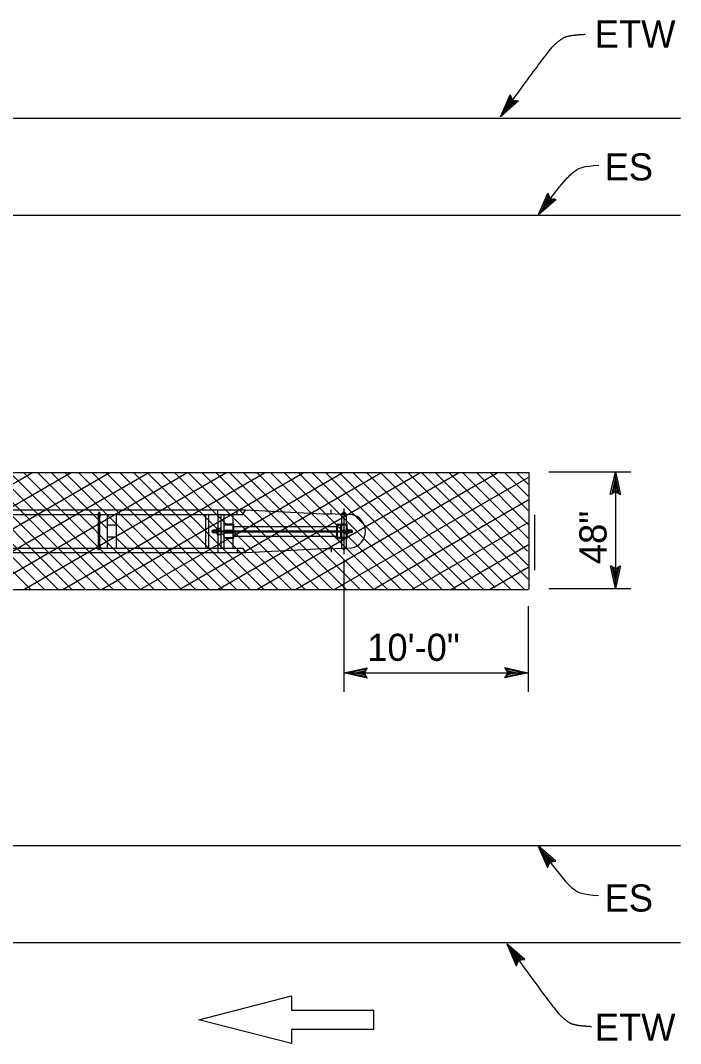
# Model space of a CAD drawing. Extents: x -893 to 867, y -474 to 712.
# Drawn here: x 183.9 to 354, y 198.9 to 462.6 of the extents above; entities that cross this region are included whole.
import ezdxf

# ---------------------------------------------------------------- set-up
doc = ezdxf.new("R2010")
doc.units = 0
for name, color, linetype in [('11 Undefined', 7, 'Continuous'), ('60 Nongeo Data', 7, 'Continuous'), ('pp_PRESENTATION', 7, 'Continuous'), ('rd_ES', 7, 'Continuous'), ('rd_ETW', 7, 'Continuous'), ('tcd_MISC', 7, 'Continuous'), ('tcd_RAILING', 7, 'Continuous'), ('tcd_RAILING-anno', 7, 'Continuous')]:
    doc.layers.add(name, color=color, linetype=linetype)

# ---------------------------------------------------------------- blocks, each defined once
blk = doc.blocks.new('AHT')
at = {"layer": '60 Nongeo Data'}
blk.add_lwpolyline([(-5.9055, 1.3189), (0, 0), (-5.9059, -1.3094), (-5.6957, -0.9602), (-1.3693, -0.0035), (-5.6968, 0.9693), (-5.4886, 0.6205), (-2.7193, 0.002), (-5.4858, -0.6114), (-5.2756, -0.2622), (-4.0791, 0.0031), (-5.2799, 0.2713), (-5.1181, 0), (-5.9059, -1.3094), (-5.1181, 0)], close=True, dxfattribs=at)

msp = doc.modelspace()

# ---------------------------------------------------------------- linework, layer by layer
at = {"layer": '11 Undefined'}
for p, q in [((134.76, 315.95), (186.76, 345.97)), ((144.76, 315.95), (196.76, 345.97)), ((156.5, 345.97), (186.52, 315.95)), ((160.03, 345.97), (190.06, 315.95)), ((164.76, 315.95), (216.76, 345.97)), ((167.11, 345.97), (197.13, 315.95)), ((170.64, 345.97), (200.66, 315.95)), ((174.18, 345.97), (204.2, 315.95)), ((174.76, 315.95), (226.76, 345.97)), ((177.71, 345.97), (207.74, 315.95)), ((178.89, 329.88), (206.76, 345.97)), ((181.25, 345.97), (211.27, 315.95)), ((184.78, 345.97), (214.81, 315.95)), ((188.32, 345.97), (218.34, 315.95)), ((191.85, 345.97), (206.2, 331.63)), ((194.76, 315.95), (246.76, 345.97)), ((195.39, 345.97), (225.41, 315.95)), ((198.93, 345.97), (228.95, 315.95)), ((202.46, 345.97), (232.48, 315.95)), ((204.76, 315.95), (256.76, 345.97)), ((206, 345.97), (236.02, 315.95)), ((208.56, 329.69), (236.76, 345.97)), ((209.53, 345.97), (239.56, 315.95)), ((213.07, 345.97), (243.09, 315.95)), ((216.6, 345.97), (246.63, 315.95)), ((220.14, 345.97), (236.28, 329.83)), ((223.67, 345.97), (237.11, 332.54)), ((224.76, 315.95), (276.76, 345.97)), ((227.21, 345.97), (257.23, 315.95)), ((230.74, 345.97), (260.77, 315.95)), ((234.28, 345.97), (264.3, 315.95)), ((234.76, 315.95), (286.76, 345.97)), ((237.82, 345.97), (267.84, 315.95)), ((238.58, 329.7), (266.76, 345.97)), ((241.35, 345.97), (271.38, 315.95)), ((244.76, 315.95), (296.76, 345.97)), ((244.89, 345.97), (274.91, 315.95)), ((248.42, 345.97), (278.45, 315.95)), ((251.96, 345.97), (281.98, 315.95)), ((254.76, 315.95), (306.76, 345.97)), ((255.49, 345.97), (285.52, 315.95)), ((259.03, 345.97), (289.05, 315.95)), ((262.56, 345.97), (292.59, 315.95)), ((266.1, 345.97), (296.12, 315.95)), ((269.64, 345.97), (299.66, 315.95)), ((273.17, 345.97), (303.19, 315.95)), ((276.71, 345.97), (306.21, 316.47)), ((280.24, 345.97), (310.27, 315.95)), ((283.78, 345.97), (313.8, 315.95)), ((287.31, 345.97), (314.7, 318.59)), ((290.85, 345.97), (314.7, 322.12)), ((294.38, 345.97), (314.51, 325.84)), ((297.92, 345.97), (314.7, 329.19)), ((301.46, 345.97), (314.7, 332.73)), ((304.99, 345.97), (314.7, 336.27)), ((308.72, 345.97), (314.7, 339.99)), ((311.82, 345.97), (314.7, 343.09)), ((264.76, 315.95), (314.7, 344.78)), ((274.76, 315.95), (314.7, 339.01)), ((284.76, 315.95), (314.7, 333.24)), ((178.89, 330.66), (193.59, 315.95)), ((238.58, 331.07), (253.7, 315.95)), ((184.76, 315.95), (208.03, 329.39)), ((208.56, 329.27), (221.88, 315.95)), ((214.76, 315.95), (237.87, 329.29)), ((236.82, 329.29), (250.16, 315.95)), ((294.76, 315.95), (314.69, 327.46)), ((304.76, 315.95), (314.7, 321.69))]:
    msp.add_line(p, q, dxfattribs=at)
at = {"layer": 'pp_PRESENTATION'}
for p, q in [((229.82, 205.01), (253.73, 211.15)), ((253.73, 211.15), (253.73, 207.51)), ((253.73, 207.51), (274.83, 207.51)), ((274.83, 207.51), (274.83, 205.01)), ((253.72, 198.87), (229.82, 205.01)), ((274.83, 205.01), (274.83, 202.51)), ((274.83, 202.51), (253.72, 202.51)), ((253.72, 202.51), (253.72, 198.87))]:
    msp.add_line(p, q, dxfattribs=at)
at = {"layer": 'rd_ES'}
for p, q in [((-203.35, 412.42), (353.99, 412.42)), ((-203.41, 249.91), (353.99, 249.91))]:
    msp.add_line(p, q, dxfattribs=at)
at = {"layer": 'rd_ETW'}
for p, q in [((-203.35, 437.42), (353.99, 437.42)), ((-203.41, 224.91), (353.99, 224.91))]:
    msp.add_line(p, q, dxfattribs=at)
at = {"layer": 'tcd_MISC'}
for p, q in [((314.94, 345.97), (25.97, 345.97)), ((314.94, 315.95), (314.94, 345.97)), ((85.8, 315.95), (314.7, 315.95))]:
    msp.add_line(p, q, dxfattribs=at)
at = {"layer": 'tcd_RAILING'}
for p, q in [((85.76, 336.47), (239.75, 336.47)), ((85.8, 335.29), (239.75, 335.29)), ((203.72, 335.16), (203.72, 335.29)), ((203.72, 335.16), (204.16, 335.16)), ((203.86, 335.65), (203.86, 335.29)), ((204.45, 335.65), (203.86, 335.65)), ((203.86, 334.81), (203.86, 335.16)), ((204.31, 335.78), (204, 335.78)), ((204, 335.78), (204, 335.29)), ((204.31, 335.78), (204, 335.78)), ((204, 335.78), (204, 335.29)), ((204, 326.63), (204, 335.16)), ((204, 326.63), (204, 335.16)), ((204.16, 335.16), (204.6, 335.16)), ((204.16, 335.16), (204.6, 335.16)), ((204.31, 335.78), (204.31, 335.29)), ((204.31, 335.78), (204.31, 335.29)), ((204.31, 326.63), (204.31, 335.16)), ((204.31, 326.63), (204.31, 335.16)), ((204.45, 335.29), (204.45, 335.65)), ((204.45, 335.29), (204.45, 335.65)), ((204.45, 335.16), (204.45, 334.81)), ((204.45, 335.16), (204.45, 334.81)), ((204.6, 335.16), (204.6, 335.29)), ((204.6, 335.16), (204.6, 335.29)), ((206.2, 335.29), (206.2, 326.63)), ((208.56, 335.29), (208.56, 326.63)), ((231.6, 335.29), (231.6, 326.63)), ((232.37, 335.29), (232.37, 326.63)), ((234.69, 335.16), (234.69, 335.29)), ((234.69, 335.16), (234.69, 335.29)), ((234.71, 335.29), (234.71, 336.47)), ((234.75, 335.29), (234.75, 331.75)), ((235.53, 335.29), (235.53, 326.63)), ((236.28, 335.29), (236.28, 326.63)), ((238.58, 335.29), (238.58, 326.63)), ((239.75, 336.47), (241.93, 336.47)), ((239.75, 335.29), (239.75, 336.47)), ((239.75, 335.29), (241.09, 335.29)), ((241.09, 335.29), (241.93, 336.47)), ((241.93, 336.47), (263.5, 335.36)), ((262.79, 335.51), (269.19, 335.24)), ((263.93, 335.26), (263.93, 335.39)), ((263.93, 335.26), (263.93, 335.39)), ((263.95, 335.39), (263.95, 336.57)), ((267.82, 335.48), (266.64, 335.48)), ((266.64, 335.48), (266.64, 335.29)), ((266.64, 335.29), (267.82, 335.29)), ((266.64, 335.29), (266.64, 332.78)), ((266.98, 335.84), (266.98, 335.48)), ((266.98, 335.84), (267.44, 335.84)), ((267.1, 335.97), (267.32, 335.97)), ((267.1, 335.97), (267.1, 335.49)), ((267.32, 335.97), (267.32, 335.49)), ((267.44, 335.84), (267.44, 335.48)), ((267.82, 335.48), (267.82, 335.29)), ((267.82, 335.29), (267.82, 332.78)), ((316.36, 335.17), (316.36, 330.95)), ((204.45, 334.81), (203.86, 334.81)), ((208.56, 332.54), (206.2, 332.54)), ((208.56, 332.54), (206.2, 332.54)), ((238.58, 332.54), (236.28, 332.54)), ((238.77, 332.79), (236.84, 332.79)), ((236.84, 332.54), (236.84, 332.79)), ((238.77, 332.79), (238.77, 329.04)), ((265.3, 332.78), (265.3, 329.05)), ((265.3, 332.78), (266.64, 332.78)), ((266.45, 332.53), (265.49, 332.53)), ((265.49, 332.53), (265.49, 329.3)), ((266.45, 329.05), (266.45, 332.78)), ((268.04, 332.78), (266.64, 332.78)), ((267.82, 332.53), (266.64, 332.53)), ((266.64, 332.53), (266.64, 329.3)), ((267.82, 332.53), (267.82, 329.3)), ((268.04, 329.05), (268.04, 332.78)), ((233.28, 330.71), (233.28, 331.12)), ((233.28, 331.12), (233.92, 331.12)), ((233.28, 330.71), (233.92, 330.71)), ((233.45, 330.52), (233.45, 331.31)), ((233.45, 331.31), (233.92, 331.31)), ((233.92, 330.52), (233.45, 330.52)), ((233.75, 331.12), (234.39, 331.12)), ((233.75, 330.71), (234.39, 330.71)), ((233.92, 331.31), (234.39, 331.31)), ((233.92, 330.52), (233.92, 331.31)), ((234.39, 330.52), (233.92, 330.52)), ((234.39, 330.33), (234.39, 331.51)), ((234.39, 331.51), (234.59, 331.51)), ((234.39, 330.33), (234.59, 330.33)), ((234.6, 331.75), (234.6, 330.08)), ((234.6, 331.75), (235.53, 331.75)), ((234.6, 330.08), (235.53, 330.08)), ((234.75, 331.6), (234.75, 330.23)), ((234.75, 331.6), (235.53, 331.6)), ((235.53, 331.06), (234.75, 331.06)), ((235.53, 330.77), (234.75, 330.77)), ((234.75, 330.23), (235.53, 330.23)), ((234.75, 330.08), (234.75, 326.63)), ((235.04, 331.06), (235.11, 330.77)), ((235.44, 331.06), (235.5, 330.77)), ((235.53, 331.06), (236.32, 331.06)), ((235.53, 330.77), (236.32, 330.77)), ((235.83, 331.06), (235.9, 330.77)), ((236.22, 331.06), (236.29, 330.77)), ((236.28, 331.26), (238.58, 331.26)), ((236.28, 331.16), (238.58, 331.16)), ((236.28, 330.67), (238.58, 330.67)), ((236.28, 330.57), (238.58, 330.57)), ((236.32, 331.06), (238.68, 331.06)), ((236.32, 330.77), (238.68, 330.77)), ((236.62, 331.06), (236.68, 330.77)), ((237.01, 331.06), (237.08, 330.77)), ((237.4, 331.06), (237.47, 330.77)), ((237.8, 331.06), (237.87, 330.77)), ((238.19, 331.06), (238.26, 330.77)), ((238.58, 331.06), (238.65, 330.77)), ((238.68, 331.06), (267.82, 331.06)), ((238.68, 330.77), (267.82, 330.77)), ((238.77, 332.14), (265.3, 332.14)), ((238.98, 331.06), (239.05, 330.77)), ((239.37, 331.06), (239.44, 330.77)), ((239.77, 331.06), (239.83, 330.77)), ((240.16, 331.06), (240.23, 330.77)), ((240.55, 331.06), (240.62, 330.77)), ((240.95, 331.06), (241.02, 330.77)), ((241.34, 331.06), (241.41, 330.77)), ((241.74, 331.06), (241.8, 330.77)), ((242.13, 331.06), (242.2, 330.77)), ((242.52, 331.06), (242.59, 330.77)), ((242.92, 331.06), (242.98, 330.77)), ((243.31, 331.06), (243.38, 330.77)), ((243.7, 331.06), (243.77, 330.77)), ((244.1, 331.06), (244.17, 330.77)), ((244.49, 331.06), (244.56, 330.77)), ((244.89, 331.06), (244.95, 330.77)), ((245.28, 331.06), (245.35, 330.77)), ((245.67, 331.06), (245.74, 330.77)), ((246.07, 331.06), (246.13, 330.77)), ((246.46, 331.06), (246.53, 330.77)), ((246.85, 331.06), (246.92, 330.77)), ((247.25, 331.06), (247.32, 330.77)), ((247.64, 331.06), (247.71, 330.77)), ((248.04, 331.06), (248.1, 330.77)), ((248.43, 331.06), (248.5, 330.77)), ((248.82, 331.06), (248.89, 330.77)), ((249.22, 331.06), (249.28, 330.77)), ((249.61, 331.06), (249.68, 330.77)), ((250, 331.06), (250.07, 330.77)), ((250.4, 331.06), (250.47, 330.77)), ((250.79, 331.06), (250.86, 330.77)), ((251.18, 331.06), (251.25, 330.77)), ((251.58, 331.06), (251.65, 330.77)), ((251.97, 331.06), (252.04, 330.77)), ((252.37, 331.06), (252.43, 330.77)), ((252.76, 331.06), (252.83, 330.77)), ((253.15, 331.06), (253.22, 330.77)), ((253.55, 331.06), (253.61, 330.77)), ((253.94, 331.06), (254.01, 330.77)), ((254.33, 331.06), (254.4, 330.77)), ((254.73, 331.06), (254.8, 330.77)), ((255.12, 331.06), (255.19, 330.77)), ((255.52, 331.06), (255.58, 330.77)), ((255.91, 331.06), (255.98, 330.77)), ((256.3, 331.06), (256.37, 330.77)), ((256.7, 331.06), (256.76, 330.77)), ((257.09, 331.06), (257.16, 330.77)), ((257.48, 331.06), (257.55, 330.77)), ((257.88, 331.06), (257.95, 330.77)), ((258.27, 331.06), (258.34, 330.77)), ((258.67, 331.06), (258.73, 330.77)), ((259.06, 331.06), (259.13, 330.77)), ((259.45, 331.06), (259.52, 330.77)), ((259.85, 331.06), (259.91, 330.77)), ((260.24, 331.06), (260.31, 330.77)), ((260.63, 331.06), (260.7, 330.77)), ((261.03, 331.06), (261.1, 330.77)), ((261.42, 331.06), (261.49, 330.77)), ((261.82, 331.06), (261.88, 330.77)), ((262.21, 331.06), (262.28, 330.77)), ((262.6, 331.06), (262.67, 330.77)), ((263, 331.06), (263.06, 330.77)), ((263.39, 331.06), (263.46, 330.77)), ((263.8, 331.06), (263.87, 330.77)), ((264.19, 331.06), (264.26, 330.77)), ((264.59, 331.06), (264.65, 330.77)), ((264.97, 331.06), (265.03, 330.77)), ((265.36, 331.06), (265.43, 330.77)), ((265.75, 331.06), (265.82, 330.77)), ((266.15, 331.06), (266.21, 330.77)), ((266.54, 331.06), (266.61, 330.77)), ((266.64, 331.19), (266.9, 331.19)), ((266.64, 331.09), (266.9, 331.09)), ((266.64, 330.74), (266.9, 330.74)), ((266.64, 330.63), (266.9, 330.63)), ((266.93, 331.06), (267, 330.77)), ((267.05, 331.19), (267.25, 331.19)), ((267.05, 331.09), (267.25, 331.09)), ((267.05, 330.74), (267.25, 330.74)), ((267.05, 330.63), (267.25, 330.63)), ((267.33, 331.06), (267.39, 330.77)), ((267.47, 331.19), (267.57, 331.19)), ((267.47, 331.09), (267.57, 331.09)), ((267.47, 330.74), (267.57, 330.74)), ((267.47, 330.63), (267.57, 330.63)), ((267.71, 331.19), (267.82, 331.19)), ((267.71, 331.09), (267.82, 331.09)), ((267.71, 330.74), (267.82, 330.74)), ((267.71, 330.63), (267.82, 330.63)), ((267.72, 331.06), (267.79, 330.77)), ((268.24, 331.51), (268.04, 331.51)), ((268.24, 330.32), (268.04, 330.32)), ((268.24, 331.51), (268.24, 330.32)), ((268.24, 331.31), (268.7, 331.31)), ((269.34, 331.12), (268.24, 331.12)), ((269.34, 330.71), (268.24, 330.71)), ((268.7, 330.52), (268.24, 330.52)), ((268.7, 331.31), (268.7, 330.52)), ((268.7, 331.31), (269.17, 331.31)), ((269.17, 330.52), (268.7, 330.52)), ((269.17, 331.31), (269.17, 330.52)), ((269.34, 331.12), (269.34, 330.71)), ((316.36, 330.95), (316.36, 320.91)), ((203.86, 327.12), (203.86, 326.77)), ((204.45, 327.12), (203.86, 327.12)), ((204.45, 326.77), (204.45, 327.12)), ((204.45, 326.77), (204.45, 327.12)), ((208.56, 329.39), (206.2, 329.39)), ((208.56, 329.39), (206.2, 329.39)), ((238.58, 329.29), (236.28, 329.29)), ((236.84, 329.04), (236.84, 329.29)), ((238.77, 329.04), (236.84, 329.04)), ((238.77, 329.69), (265.3, 329.69)), ((265.3, 329.05), (266.64, 329.05)), ((266.45, 329.3), (265.49, 329.3)), ((267.82, 329.3), (266.64, 329.3)), ((267.82, 329.05), (266.64, 329.05)), ((266.64, 329.05), (266.64, 326.63)), ((267.82, 329.05), (268.04, 329.05)), ((267.82, 329.05), (267.82, 326.63)), ((85.8, 326.63), (239.75, 326.63)), ((85.8, 325.45), (239.75, 325.45)), ((203.72, 326.77), (204.16, 326.77)), ((203.72, 326.77), (203.72, 326.64)), ((203.86, 326.28), (203.86, 326.63)), ((204.45, 326.28), (203.86, 326.28)), ((204, 326.15), (204, 326.63)), ((204, 326.15), (204, 326.63)), ((204.31, 326.15), (204, 326.15)), ((204.31, 326.15), (204, 326.15)), ((204.16, 326.77), (204.6, 326.77)), ((204.16, 326.77), (204.6, 326.77)), ((204.31, 326.15), (204.31, 326.63)), ((204.31, 326.15), (204.31, 326.63)), ((204.45, 326.63), (204.45, 326.28)), ((204.45, 326.63), (204.45, 326.28)), ((204.6, 326.77), (204.6, 326.64)), ((204.6, 326.77), (204.6, 326.64)), ((234.69, 326.77), (234.69, 326.64)), ((234.69, 326.77), (234.69, 326.64)), ((234.71, 326.63), (234.71, 325.45)), ((239.75, 326.63), (241.09, 326.63)), ((239.75, 326.63), (239.75, 325.45)), ((239.75, 325.45), (241.93, 325.45)), ((241.09, 326.63), (241.93, 325.45)), ((241.93, 325.45), (263.5, 326.57)), ((262.79, 326.42), (269.19, 326.69)), ((263.93, 326.86), (263.93, 326.73)), ((263.93, 326.86), (263.93, 326.73)), ((263.95, 326.73), (263.95, 325.55)), ((266.64, 326.63), (267.82, 326.63)), ((266.64, 326.46), (266.64, 326.63)), ((267.21, 326.46), (266.64, 326.46)), ((267.82, 326.46), (267.21, 326.46)), ((267.82, 326.46), (267.82, 326.63))]:
    msp.add_line(p, q, dxfattribs=at)
for centre, radius, start, end in [((268.49, 330.96), 4.33, 279.3643, 80.6357), ((267.21, 326.57), 0.283, 203.2658, 336.7342)]:
    msp.add_arc(centre, radius, start, end, dxfattribs=at)
at = {"layer": 'tcd_RAILING-anno'}
for p, q in [((310.04, 443.45), (310.04, 443.45)), ((312.2, 441.89), (312.2, 441.89)), ((307.6, 437.81), (307.6, 437.81)), ((319.81, 418.1), (319.81, 418.1)), ((321.96, 416.51), (321.96, 416.51)), ((317.32, 412.48), (317.32, 412.48)), ((320.02, 346.31), (341.14, 346.31)), ((337.21, 346.31), (337.21, 316.17)), ((267.23, 336.85), (267.23, 325)), ((267.23, 323.5), (267.23, 289.53)), ((320.02, 316.17), (341.14, 316.17)), ((314.73, 311.61), (314.73, 289.53)), ((273.23, 295.78), (273.23, 295.78)), ((308.73, 295.79), (308.73, 295.79)), ((267.23, 294.45), (314.73, 294.45)), ((267.23, 294.45), (267.23, 294.45)), ((273.23, 293.11), (273.23, 293.11)), ((308.73, 293.12), (308.73, 293.12)), ((314.73, 294.45), (314.73, 294.45)), ((317.19, 249.91), (317.19, 249.91)), ((321.83, 245.87), (321.83, 245.87)), ((319.68, 244.29), (319.68, 244.29)), ((309.22, 224.58), (309.22, 224.58)), ((311.66, 218.93), (311.66, 218.93)), ((313.82, 220.5), (313.82, 220.5))]:
    msp.add_line(p, q, dxfattribs=at)
for points in [[(312.2, 441.89), (307.6, 437.81), (310.04, 443.45), (310.2, 443.07), (308.41, 438.94), (311.79, 441.92), (311.38, 441.96), (309.22, 440.05), (310.36, 442.69), (310.53, 442.31), (310.03, 441.16), (310.97, 441.99), (310.65, 442.02), (310.04, 443.45), (310.65, 442.02)], [(321.96, 416.51), (317.32, 412.48), (319.81, 418.1), (319.97, 417.71), (318.15, 413.6), (321.55, 416.55), (321.14, 416.59), (318.96, 414.7), (320.13, 417.33), (320.29, 416.95), (319.79, 415.81), (320.73, 416.63), (320.41, 416.66), (319.81, 418.1), (320.41, 416.66)], [(273.23, 293.11), (267.23, 294.45), (273.23, 295.78), (273.01, 295.42), (268.62, 294.45), (273.02, 293.46), (272.8, 293.82), (269.99, 294.45), (272.8, 295.07), (272.59, 294.71), (271.37, 294.44), (272.59, 294.17), (272.43, 294.45), (273.23, 295.78), (272.43, 294.45)], [(308.73, 295.79), (314.73, 294.45), (308.73, 293.12), (308.94, 293.47), (313.34, 294.44), (308.94, 295.43), (309.15, 295.08), (311.96, 294.45), (309.15, 293.83), (309.37, 294.18), (310.58, 294.45), (309.36, 294.72), (309.53, 294.45), (308.73, 293.12), (309.53, 294.45)], [(321.83, 245.87), (317.19, 249.91), (319.68, 244.29), (319.84, 244.67), (318.01, 248.78), (321.42, 245.83), (321.01, 245.79), (318.83, 247.68), (320, 245.05), (320.16, 245.43), (319.65, 246.57), (320.6, 245.75), (320.28, 245.72), (319.68, 244.29), (320.28, 245.72)], [(313.82, 220.5), (309.22, 224.58), (311.66, 218.93), (311.82, 219.32), (310.04, 223.45), (313.41, 220.46), (313, 220.43), (310.84, 222.34), (311.99, 219.7), (312.15, 220.08), (311.65, 221.22), (312.59, 220.39), (312.27, 220.36), (311.66, 218.93), (312.27, 220.36)]]:
    msp.add_lwpolyline(points, close=True, dxfattribs=at)
for points, degree in [([(307.6, 437.81), (319.75, 454.61), (322.79, 457.65), (325.29, 458.9), (329.39, 459.08)], 2), ([(317.32, 412.48), (323.93, 421.44), (326.61, 424.01), (328.86, 425.13), (332.97, 425.31)], 3), ([(317.19, 249.91), (323.8, 240.95), (326.48, 238.38), (328.72, 237.25), (332.83, 237.07)], 3), ([(309.22, 224.58), (321.37, 207.77), (324.41, 204.73), (326.91, 203.48), (331.01, 203.3)], 2)]:
    msp.add_open_spline(points, degree=degree, dxfattribs=at)

# ---------------------------------------------------------------- block references
for p, rotation in [((337.21, 346.31), 90), ((337.21, 316.17), -90)]:
    msp.add_blockref('AHT', p, dxfattribs=dict(at, rotation=rotation))

# ---------------------------------------------------------------- texts
for s, p in [('ETW', (331.89, 455.64)), ('ES', (334.41, 421.39)), ('10\'-0"', (273.24, 297.53)), ('ES', (334.41, 232.9)), ('ETW', (331.89, 199.58))]:
    msp.add_text(s, height=7, dxfattribs=at).set_placement(p)
msp.add_text('48"', height=7, rotation=90, dxfattribs=at).set_placement((334.92, 322.48))

doc.saveas('drawing.dxf')
